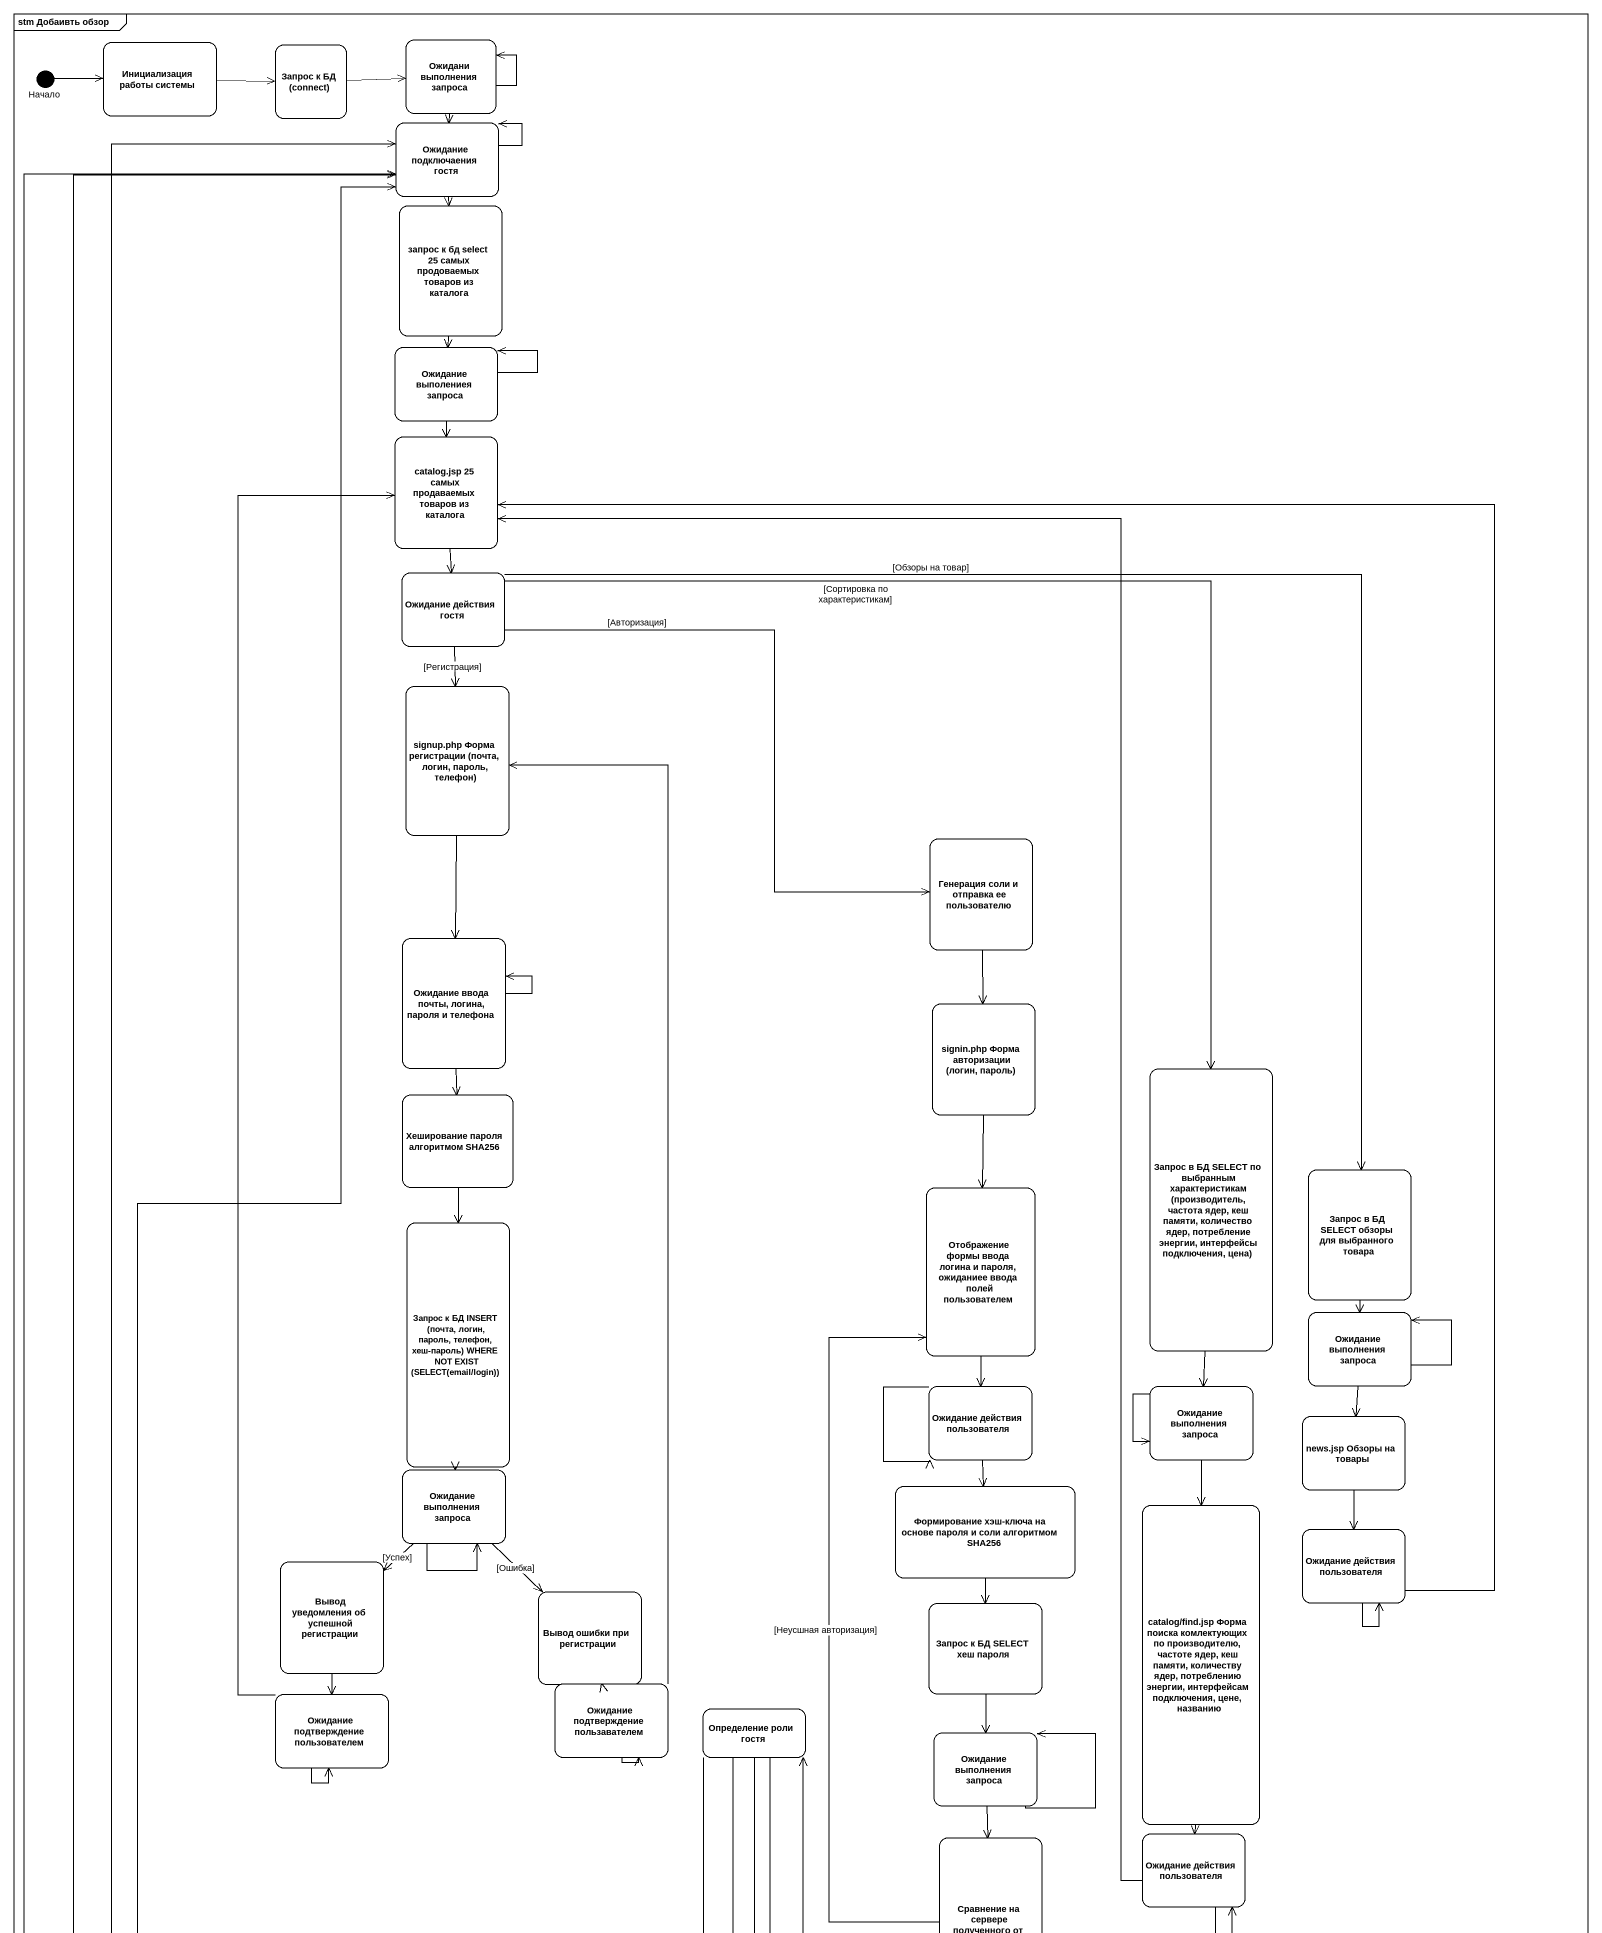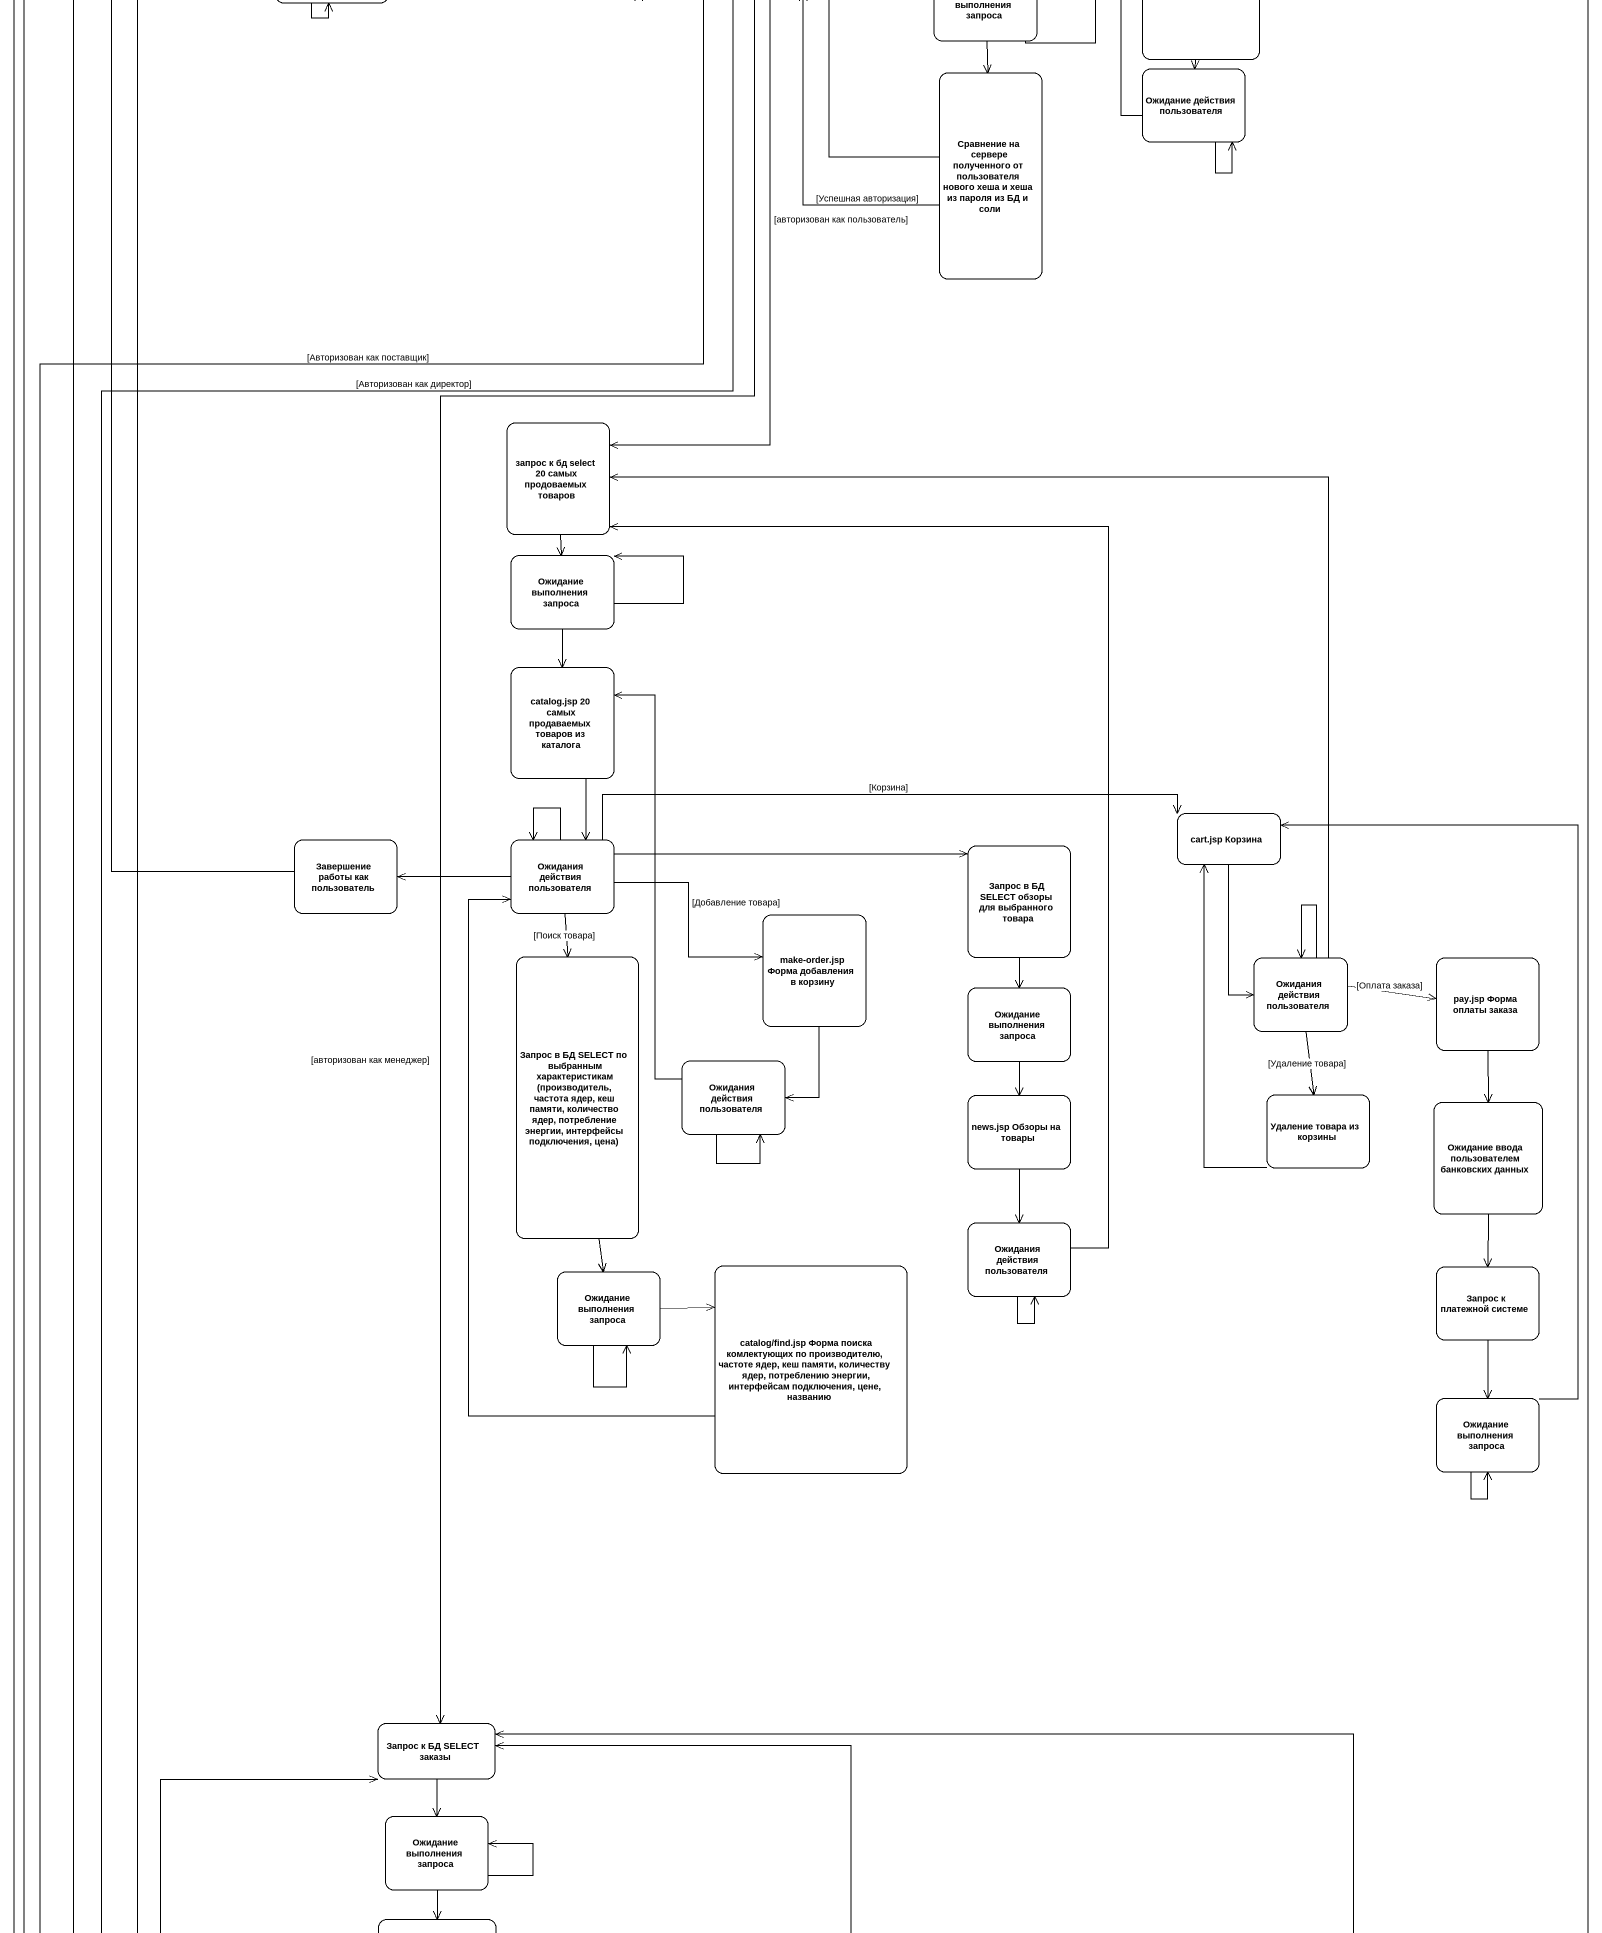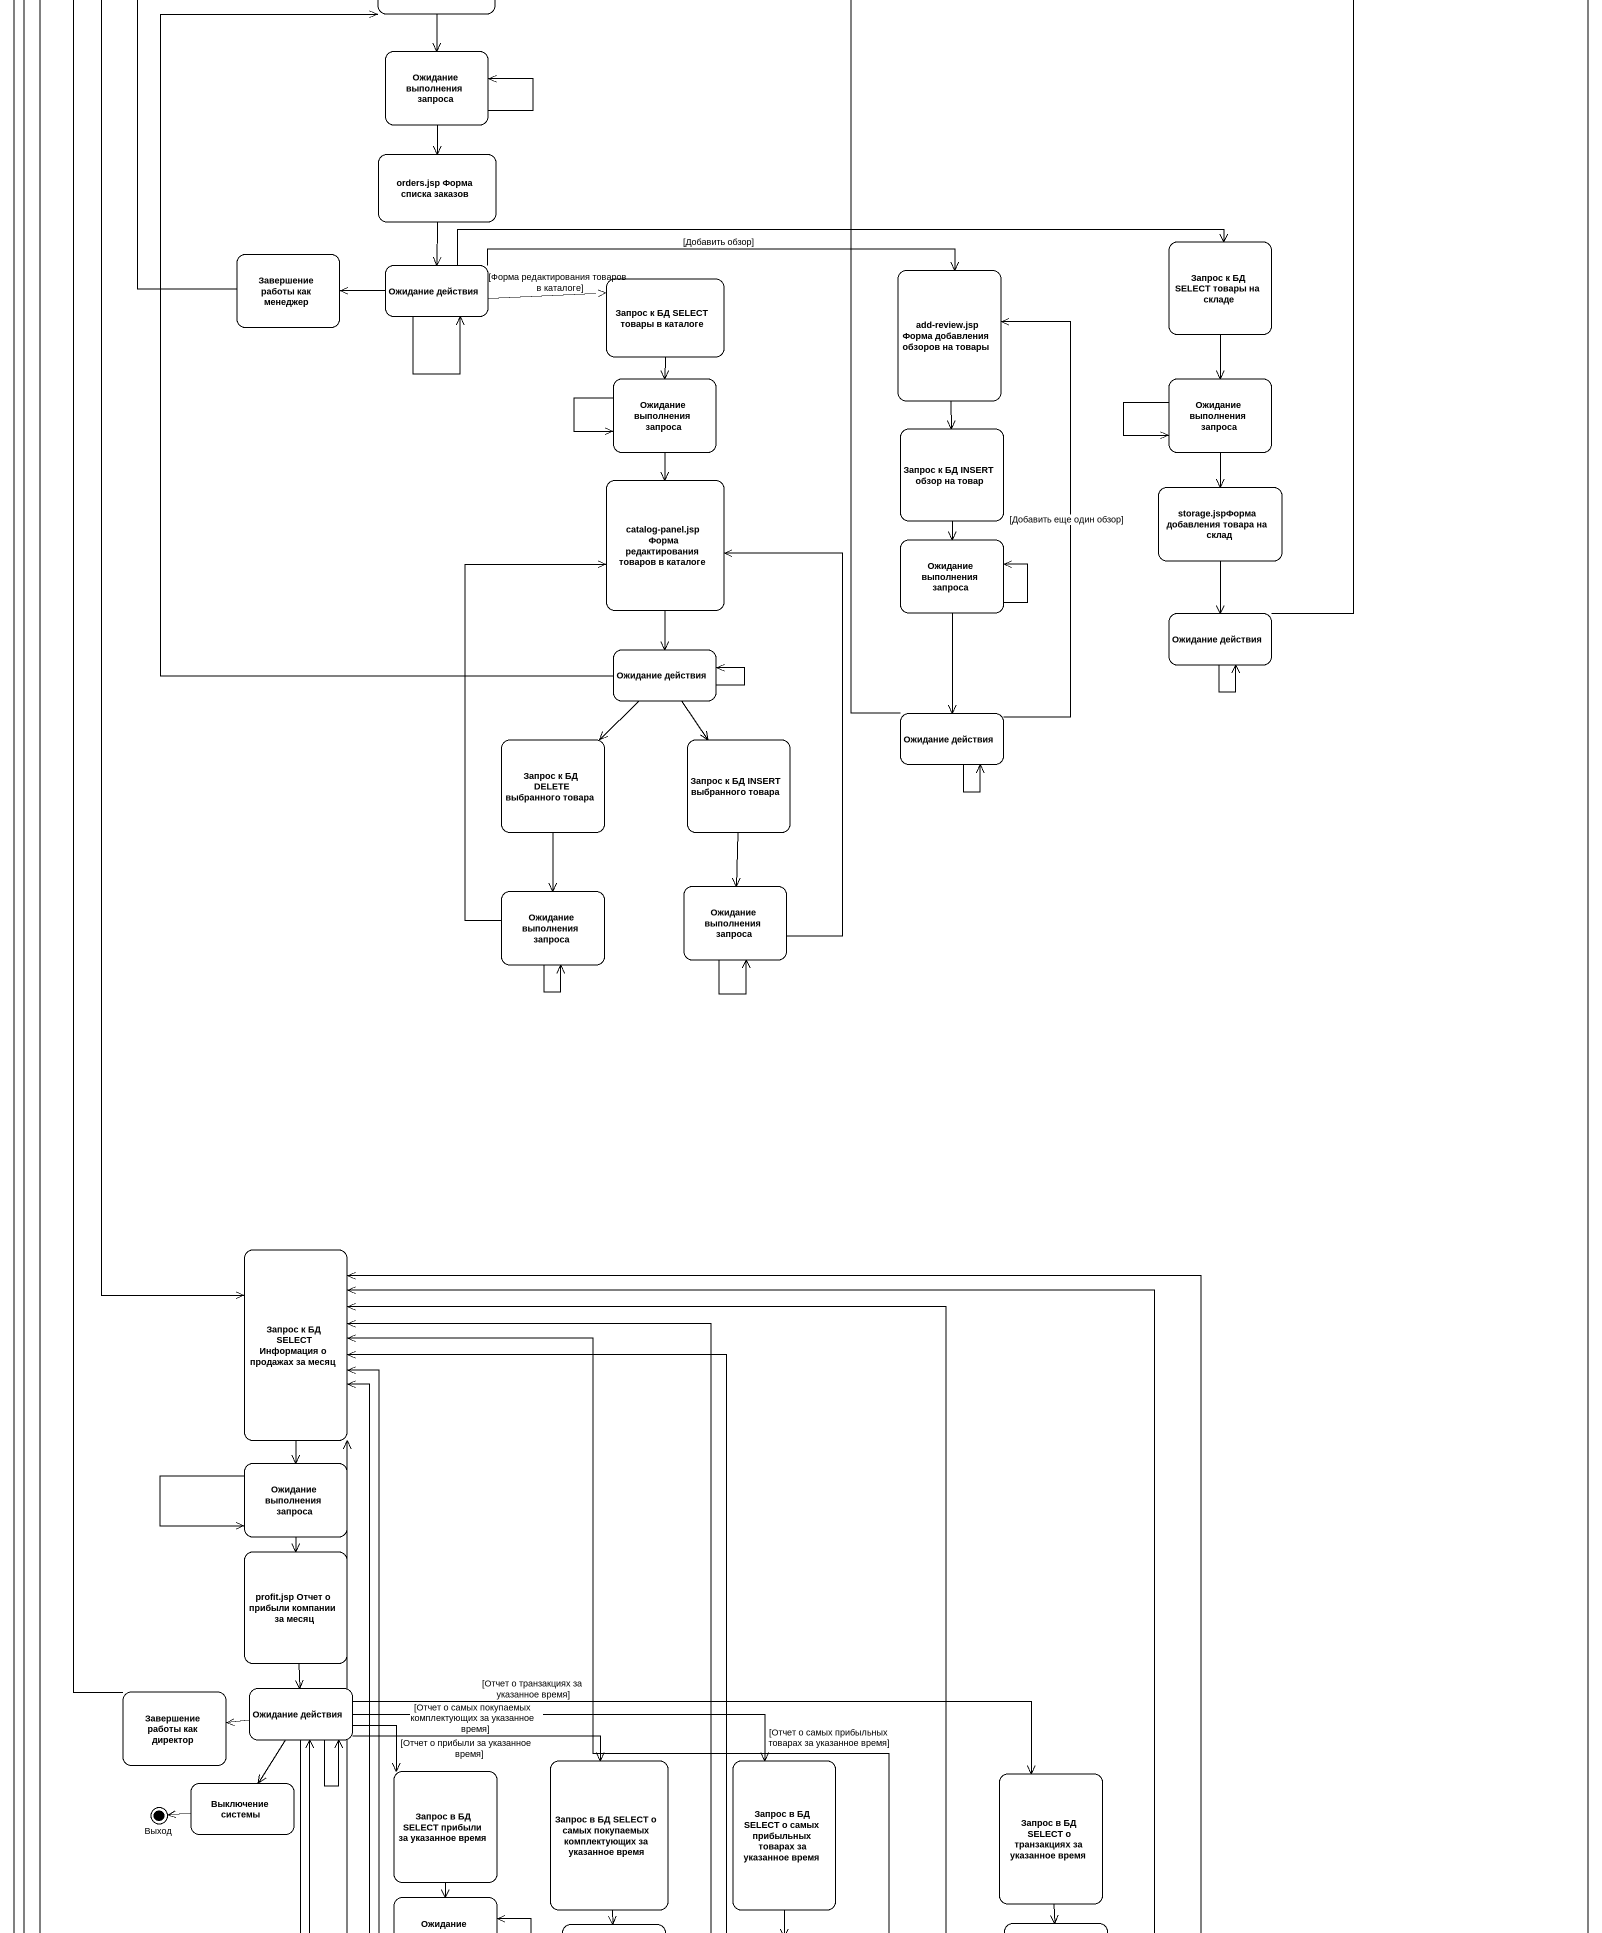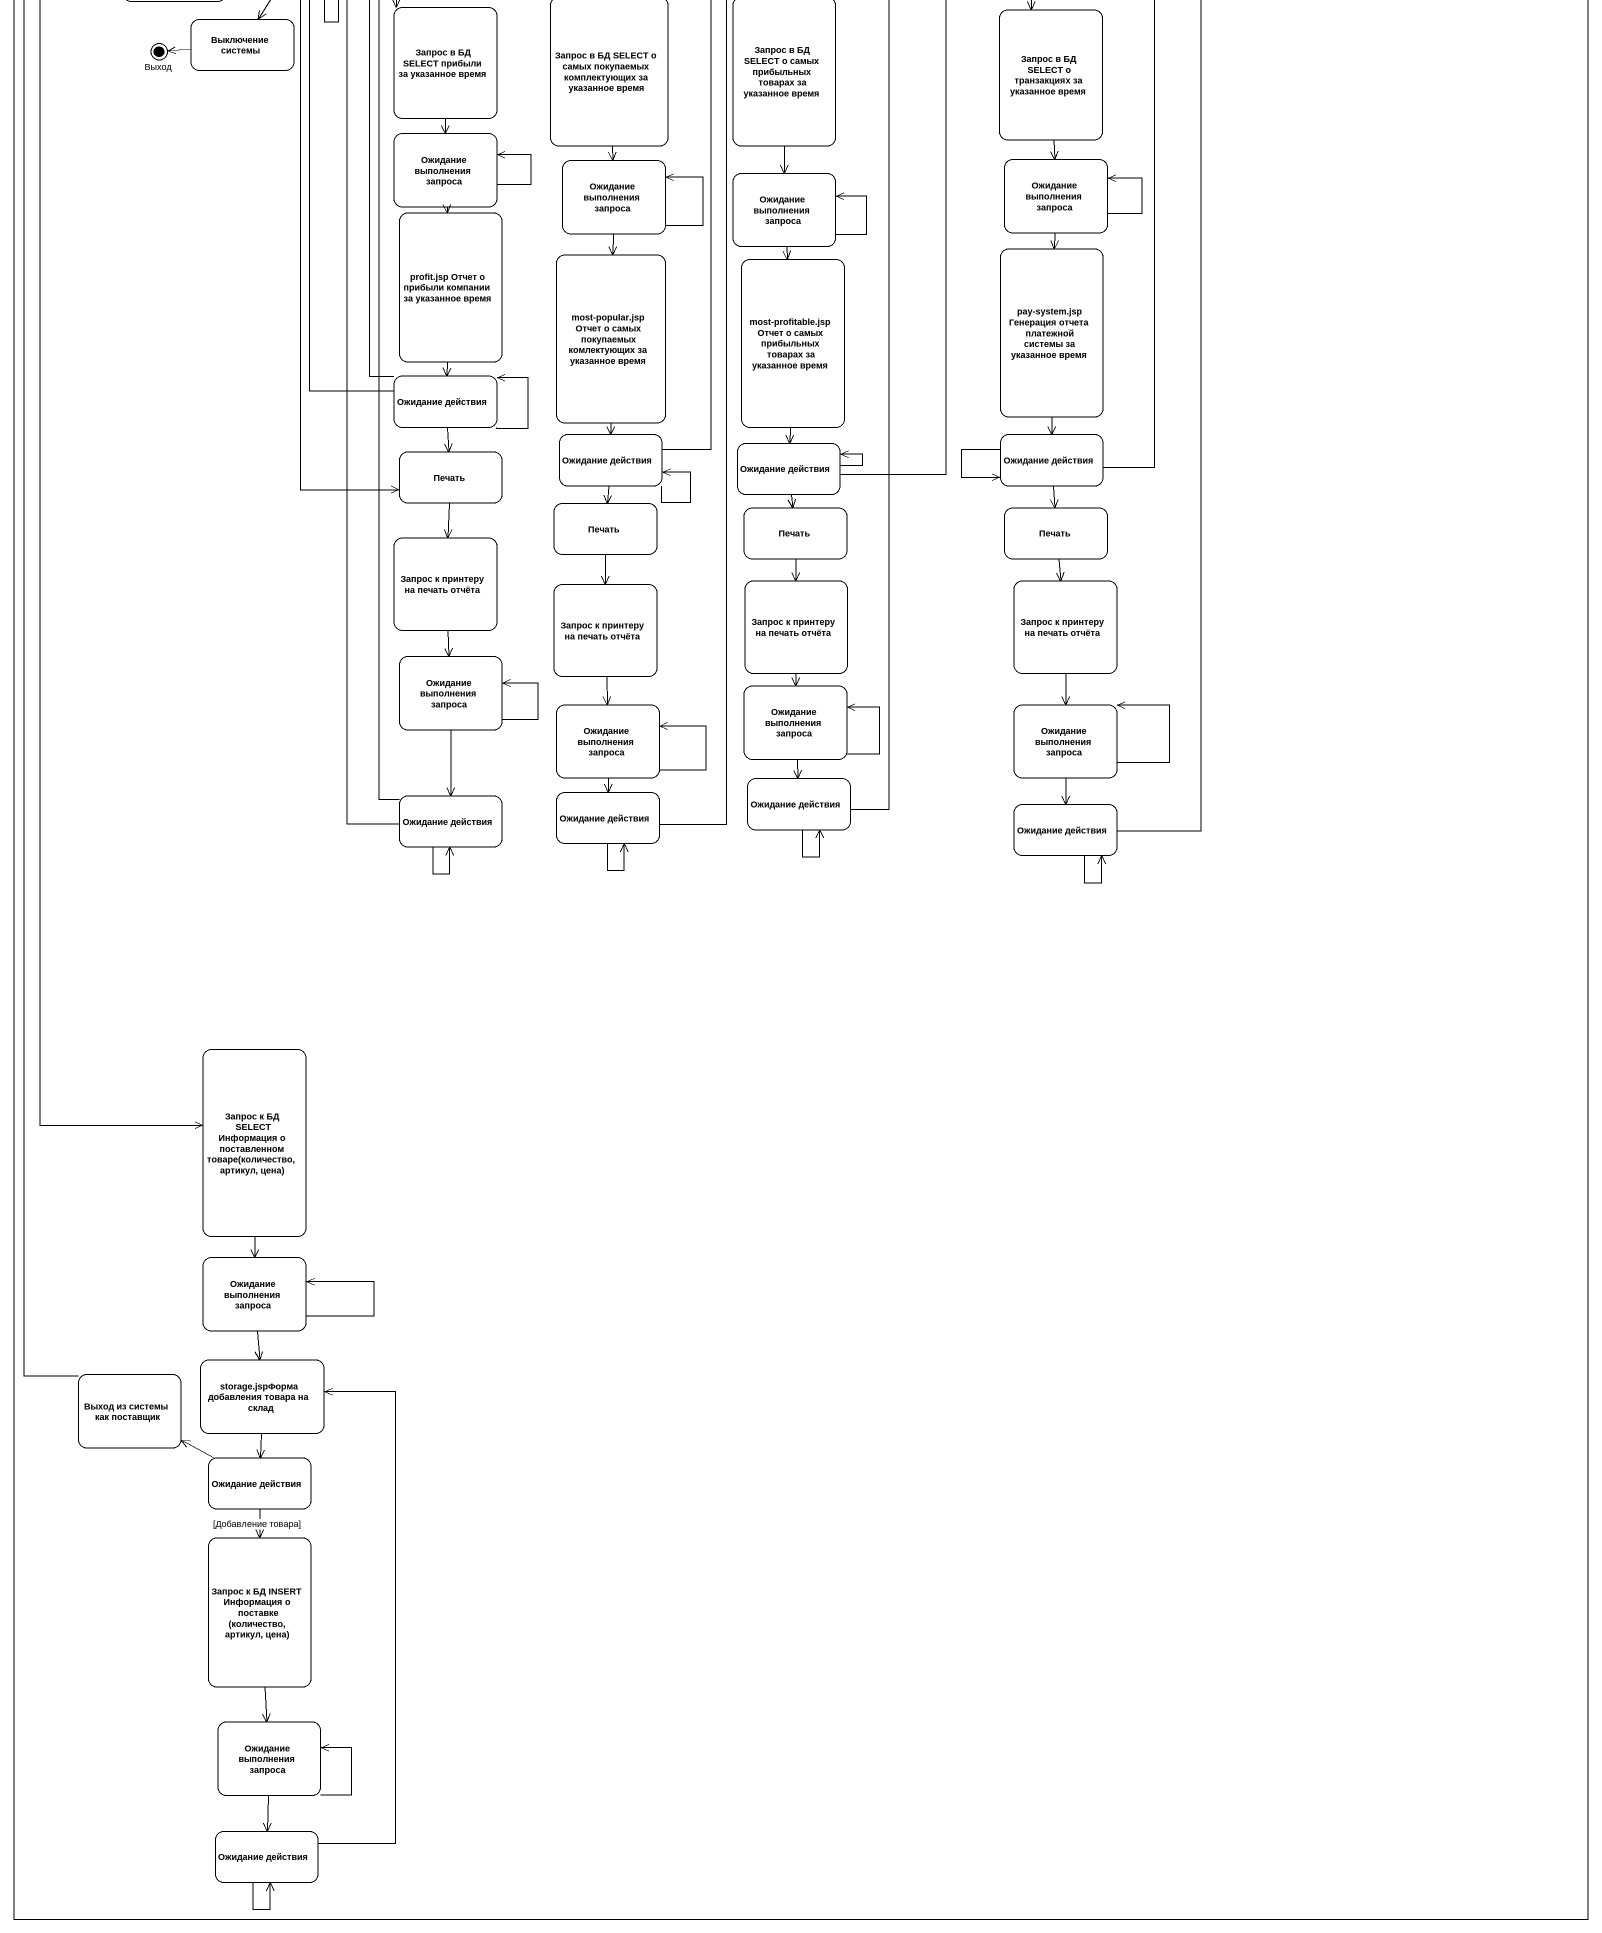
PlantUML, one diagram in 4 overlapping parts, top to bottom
@startuml
mainframe stm Добаивть обзор
hide empty description
state "Ожидани выполнения запроса" as Ожидани_выполнения_запроса
state Начало <<start>>
state "Инициализация работы системы" as Инициализация_работы_системы
state "Запрос к БД (connect)" as Запрос_к_БД_connect
state "Ожидание подключаения гостя" as Ожидание_подключаения_гостя
state "запрос к бд select 25 самых продоваемых товаров из каталога" as запрос_к_бд_select_25_самых
state "Ожидание выполениея запроса" as Ожидание_выполениея_запроса
state "catalog.jsp 25 самых продаваемых товаров из каталога" as catalog_jsp_25_самых
state "Ожидание действия гостя" as Ожидание_действия_гостя
state "signup.php Форма регистрации (почта, логин, пароль, телефон)" as signup_php_Форма
state "Генерация соли и отправка ее пользователю" as Генерация_соли_и_отправка
state "Ожидание ввода почты, логина, пароля и телефона" as Ожидание_ввода_почты_логина
state "signin.php Форма авторизации (логин, пароль)" as signin_php_Форма
state "Запрос в БД SELECT по выбранным характеристикам (производитель, частота ядер, кеш памяти, количество ядер, потребление энергии, интерфейсы подключения, цена)" as Запрос_в_БД_SELECT_по
state "Хеширование пароля алгоритмом SHA256" as Хеширование_пароля
state "Отображение формы ввода логина и пароля, ожиданиее ввода полей пользователем" as Отображение_формы_ввода
state "Запрос в БД SELECT обзоры для выбранного товара" as Запрос_в_БД_SELECT_обзоры
state "Запрос к БД INSERT (почта, логин, пароль, телефон, хеш-пароль) WHERE NOT EXIST (SELECT(email/login))" as Запрос_к_БД_INSERT_почта
state "Ожидание выполнения запроса" as Ожидание_выполнения_запроса
state "Ожидание действия пользователя" as Ожидание_действия
state "Ожидание выполнения запроса" as Ожидание_выполнения_запроса_2
state "news.jsp Обзоры на товары" as news_jsp_Обзоры_на_товары
state "Ожидание выполнения запроса" as Ожидание_выполнения_запроса_3
state "Формирование хэш-ключа на основе пароля и соли алгоритмом SHA256" as Формирование_хэш_ключа_на
state "catalog/find.jsp Форма поиска комлектующих по производителю, частоте ядер, кеш памяти, количеству ядер, потреблению энергии, интерфейсам подключения, цене, названию" as catalog_find_jsp_Форма
state "Ожидание действия пользователя" as Ожидание_действия_2
state "Вывод уведомления об успешной регистрации" as Вывод_уведомления_об
state "Вывод ошибки при регистрации" as Вывод_ошибки_при_регистрации
state "Запрос к БД SELECT хеш пароля" as Запрос_к_БД_SELECT_хеш
state "Ожидание подтверждение пользователем" as Ожидание_подтверждение
state "Ожидание подтверждение пользавателем" as Ожидание_подтверждение_2
state "Определение роли гостя" as Определение_роли_гостя
state "Ожидание выполнения запроса" as Ожидание_выполнения_запроса_4
state "Сравнение на сервере полученного от пользователя нового хеша и хеша из пароля из БД и соли" as Сравнение_на_сервере
state "Ожидание действия пользователя" as Ожидание_действия_3
state "запрос к бд select 20 самых продоваемых товаров" as запрос_к_бд_select_20_самых
state "Ожидание выполнения запроса" as Ожидание_выполнения_запроса_5
state "catalog.jsp 20 самых продаваемых товаров из каталога" as catalog_jsp_20_самых
state "cart.jsp Корзина" as cart_jsp_Корзина
state "Завершение работы как пользователь" as Завершение_работы_как
state "Ожидания действия пользователя" as Ожидания_действия
state "Запрос в БД SELECT обзоры для выбранного товара" as Запрос_в_БД_SELECT_обзоры_2
state "make-order.jsp Форма добавления в корзину" as make_order_jsp_Форма
state "Запрос в БД SELECT по выбранным характеристикам (производитель, частота ядер, кеш памяти, количество ядер, потребление энергии, интерфейсы подключения, цена)" as Запрос_в_БД_SELECT_по_2
state "Ожидания действия пользователя" as Ожидания_действия_2
state "pay.jsp Форма оплаты заказа" as pay_jsp_Форма_оплаты_заказа
state "Ожидание выполнения запроса" as Ожидание_выполнения_запроса_6
state "Ожидания действия пользователя" as Ожидания_действия_3
state "news.jsp Обзоры на товары" as news_jsp_Обзоры_на_товары_2
state "Удаление товара из корзины" as Удаление_товара_из_корзины
state "Ожидание ввода пользователем банковских данных" as Ожидание_ввода
state "Ожидания действия пользователя" as Ожидания_действия_4
state "Ожидание выполнения запроса" as Ожидание_выполнения_запроса_7
state "catalog/find.jsp Форма поиска комлектующих по производителю, частоте ядер, кеш памяти, количеству ядер, потреблению энергии, интерфейсам подключения, цене, названию" as catalog_find_jsp_Форма_2
state "Запрос к платежной системе" as Запрос_к_платежной_системе
state "Ожидание выполнения запроса" as Ожидание_выполнения_запроса_8
state "Запрос к БД SELECT заказы" as Запрос_к_БД_SELECT_заказы
state "Ожидание выполнения запроса" as Ожидание_выполнения_запроса_9
state "orders.jsp Форма списка заказов" as orders_jsp_Форма_списка
state "Завершение работы как менеджер" as Завершение_работы_как_2
state "Запрос к БД SELECT товары на складе" as Запрос_к_БД_SELECT_товары
state "Ожидание действия" as Ожидание_действия_4
state "Запрос к БД SELECT товары в каталоге" as Запрос_к_БД_SELECT_товары_в
state "add-review.jsp Форма добавления обзоров на товары" as add_review_jsp_Форма
state "Ожидание выполнения запроса" as Ожидание_выполнения_запроса_10
state "Ожидание выполнения запроса" as Ожидание_выполнения_запроса_11
state "Запрос к БД INSERT обзор на товар" as Запрос_к_БД_INSERT_обзор_на
state "catalog-panel.jsp Форма редактирования товаров в каталоге" as catalog_panel_jsp_Форма
state "storage.jspФорма добавления товара на склад" as storage_jspФорма_добавления
state "Ожидание выполнения запроса" as Ожидание_выполнения_запроса_12
state "Ожидание действия" as Ожидание_действия_5
state "Ожидание действия" as Ожидание_действия_6
state "Ожидание действия" as Ожидание_действия_7
state "Запрос к БД DELETE выбранного товара" as Запрос_к_БД_DELETE
state "Запрос к БД INSERT выбранного товара" as Запрос_к_БД_INSERT
state "Ожидание выполнения запроса" as Ожидание_выполнения_запроса_13
state "Ожидание выполнения запроса" as Ожидание_выполнения_запроса_14
state "Запрос к БД SELECT Информация о продажах за месяц" as Запрос_к_БД_SELECT
state "Ожидание выполнения запроса" as Ожидание_выполнения_запроса_15
state "profit.jsp Отчет о прибыли компании за месяц" as profit_jsp_Отчет_о_прибыли
state "Завершение работы как директор" as Завершение_работы_как_3
state "Ожидание действия" as Ожидание_действия_8
state "Запрос в БД SELECT прибыли за указанное время" as Запрос_в_БД_SELECT_прибыли
state "Запрос в БД SELECT о самых покупаемых комплектующих за указанное время" as Запрос_в_БД_SELECT_о_самых
state "Запрос в БД SELECT о самых прибыльных товарах за указанное время" as Запрос_в_БД_SELECT_о_самых_2
state "Запрос в БД SELECT о транзакциях за указанное время" as Запрос_в_БД_SELECT_о
state Выход <<end>>
state "Выключение системы" as Выключение_системы
state "Ожидание выполнения запроса" as Ожидание_выполнения_запроса_16
state "Ожидание выполнения запроса" as Ожидание_выполнения_запроса_17
state "Ожидание выполнения запроса" as Ожидание_выполнения_запроса_18
state "Ожидание выполнения запроса" as Ожидание_выполнения_запроса_19
state "profit.jsp Отчет о прибыли компании за указанное время" as profit_jsp_Отчет_о_прибыли_2
state "most-popular.jsp Отчет о самых покупаемых комлектующих за указанное время" as most_popular_jsp_Отчет_о
state "most-profitable.jsp Отчет о самых прибыльных товарах за указанное время" as most_profitable_jsp_Отчет_о
state "pay-system.jsp Генерация отчета платежной системы за указанное время" as pay_system_jsp_Генерация
state "Ожидание действия" as Ожидание_действия_9
state "Ожидание действия" as Ожидание_действия_10
state "Ожидание действия" as Ожидание_действия_11
state Печать
state "Ожидание действия" as Ожидание_действия_12
state "Печать" as Печать_2
state "Печать" as Печать_3
state "Печать" as Печать_4
state "Запрос к принтеру на печать отчёта" as Запрос_к_принтеру_на_печать
state "Запрос к принтеру на печать отчёта" as Запрос_к_принтеру_на_печать_2
state "Запрос к принтеру на печать отчёта" as Запрос_к_принтеру_на_печать_3
state "Запрос к принтеру на печать отчёта" as Запрос_к_принтеру_на_печать_4
state "Ожидание выполнения запроса" as Ожидание_выполнения_запроса_20
state "Ожидание выполнения запроса" as Ожидание_выполнения_запроса_21
state "Ожидание выполнения запроса" as Ожидание_выполнения_запроса_22
state "Ожидание выполнения запроса" as Ожидание_выполнения_запроса_23
state "Ожидание действия" as Ожидание_действия_13
state "Ожидание действия" as Ожидание_действия_14
state "Ожидание действия" as Ожидание_действия_15
state "Ожидание действия" as Ожидание_действия_16
state "Запрос к БД SELECT Информация о поставленном товаре(количество, артикул, цена)" as Запрос_к_БД_SELECT_2
state "Ожидание выполнения запроса" as Ожидание_выполнения_запроса_24
state "storage.jspФорма добавления товара на склад" as storage_jspФорма_добавления_2
state "Выход из системы как поставщик" as Выход_из_системы_как
state "Ожидание действия" as Ожидание_действия_17
state "Запрос к БД INSERT Информация о поставке (количество, артикул, цена)" as Запрос_к_БД_INSERT_2
state "Ожидание выполнения запроса" as Ожидание_выполнения_запроса_25
state "Ожидание действия" as Ожидание_действия_18
Ожидани_выполнения_запроса --> Ожидани_выполнения_запроса
Ожидани_выполнения_запроса --> Ожидание_подключаения_гостя
Начало -right-> Инициализация_работы_системы
Инициализация_работы_системы -right-> Запрос_к_БД_connect
Запрос_к_БД_connect -right-> Ожидани_выполнения_запроса
Ожидание_подключаения_гостя --> Ожидание_подключаения_гостя
Ожидание_подключаения_гостя --> запрос_к_бд_select_25_самых
запрос_к_бд_select_25_самых --> Ожидание_выполениея_запроса
Ожидание_выполениея_запроса --> Ожидание_выполениея_запроса
Ожидание_выполениея_запроса --> catalog_jsp_25_самых
catalog_jsp_25_самых --> Ожидание_действия_гостя
Ожидание_действия_гостя --> signup_php_Форма : [Регистрация]
Ожидание_действия_гостя -right-> Генерация_соли_и_отправка : [Авторизация]
Ожидание_действия_гостя --> Запрос_в_БД_SELECT_по : [Сортировка по характеристикам]
Ожидание_действия_гостя --> Запрос_в_БД_SELECT_обзоры : [Обзоры на товар]
signup_php_Форма --> Ожидание_ввода_почты_логина
Генерация_соли_и_отправка --> signin_php_Форма
Ожидание_ввода_почты_логина --> Ожидание_ввода_почты_логина
Ожидание_ввода_почты_логина --> Хеширование_пароля
signin_php_Форма --> Отображение_формы_ввода
Запрос_в_БД_SELECT_по --> Ожидание_выполнения_запроса_2
Хеширование_пароля --> Запрос_к_БД_INSERT_почта
Отображение_формы_ввода --> Ожидание_действия
Запрос_в_БД_SELECT_обзоры --> Ожидание_выполнения_запроса
Запрос_к_БД_INSERT_почта --> Ожидание_выполнения_запроса_3
Ожидание_выполнения_запроса --> Ожидание_выполнения_запроса
Ожидание_выполнения_запроса --> news_jsp_Обзоры_на_товары
Ожидание_действия --> Ожидание_действия
Ожидание_действия --> Формирование_хэш_ключа_на
Ожидание_выполнения_запроса_2 --> Ожидание_выполнения_запроса_2
Ожидание_выполнения_запроса_2 --> catalog_find_jsp_Форма
news_jsp_Обзоры_на_товары --> Ожидание_действия_2
Ожидание_выполнения_запроса_3 --> Ожидание_выполнения_запроса_3
Ожидание_выполнения_запроса_3 --> Вывод_уведомления_об : [Успех]
Ожидание_выполнения_запроса_3 --> Вывод_ошибки_при_регистрации : [Ошибка]
Формирование_хэш_ключа_на --> Запрос_к_БД_SELECT_хеш
catalog_find_jsp_Форма --> Ожидание_действия_3
Ожидание_действия_2 -up-> catalog_jsp_25_самых
Ожидание_действия_2 --> Ожидание_действия_2
Вывод_уведомления_об --> Ожидание_подтверждение
Вывод_ошибки_при_регистрации --> Ожидание_подтверждение_2
Запрос_к_БД_SELECT_хеш --> Ожидание_выполнения_запроса_4
Ожидание_подтверждение -up-> catalog_jsp_25_самых
Ожидание_подтверждение --> Ожидание_подтверждение
Ожидание_подтверждение_2 -up-> signup_php_Форма
Ожидание_подтверждение_2 --> Ожидание_подтверждение_2
Определение_роли_гостя --> запрос_к_бд_select_20_самых : [авторизован как пользователь]
Определение_роли_гостя --> Запрос_к_БД_SELECT_заказы : [авторизован как менеджер]
Определение_роли_гостя --> Запрос_к_БД_SELECT : [Авторизован как директор]
Определение_роли_гостя --> Запрос_к_БД_SELECT_2 : [Авторизован как поставщик]
Ожидание_выполнения_запроса_4 --> Ожидание_выполнения_запроса_4
Ожидание_выполнения_запроса_4 --> Сравнение_на_сервере
Сравнение_на_сервере -up-> Отображение_формы_ввода : [Неусшная авторизация]
Сравнение_на_сервере -up-> Определение_роли_гостя : [Успешная авторизация]
Ожидание_действия_3 -up-> catalog_jsp_25_самых
Ожидание_действия_3 --> Ожидание_действия_3
запрос_к_бд_select_20_самых --> Ожидание_выполнения_запроса_5
Ожидание_выполнения_запроса_5 --> Ожидание_выполнения_запроса_5
Ожидание_выполнения_запроса_5 --> catalog_jsp_20_самых
catalog_jsp_20_самых --> Ожидания_действия
cart_jsp_Корзина --> Ожидания_действия_2
Завершение_работы_как -up-> Ожидание_подключаения_гостя
Ожидания_действия -right-> cart_jsp_Корзина : [Корзина]
Ожидания_действия -left-> Завершение_работы_как
Ожидания_действия --> Ожидания_действия
Ожидания_действия -right-> Запрос_в_БД_SELECT_обзоры_2
Ожидания_действия -right-> make_order_jsp_Форма : [Добавление товара]
Ожидания_действия --> Запрос_в_БД_SELECT_по_2 : [Поиск товара]
Запрос_в_БД_SELECT_обзоры_2 --> Ожидание_выполнения_запроса_6
make_order_jsp_Форма --> Ожидания_действия_3
Запрос_в_БД_SELECT_по_2 --> Ожидание_выполнения_запроса_7
Ожидания_действия_2 -up-> запрос_к_бд_select_20_самых
Ожидания_действия_2 --> Ожидания_действия_2
Ожидания_действия_2 -right-> pay_jsp_Форма_оплаты_заказа : [Оплата заказа]
Ожидания_действия_2 --> Удаление_товара_из_корзины : [Удаление товара]
pay_jsp_Форма_оплаты_заказа --> Ожидание_ввода
Ожидание_выполнения_запроса_6 --> news_jsp_Обзоры_на_товары_2
Ожидания_действия_3 -up-> catalog_jsp_20_самых
Ожидания_действия_3 --> Ожидания_действия_3
news_jsp_Обзоры_на_товары_2 --> Ожидания_действия_4
Удаление_товара_из_корзины -up-> cart_jsp_Корзина
Ожидание_ввода --> Запрос_к_платежной_системе
Ожидания_действия_4 -up-> запрос_к_бд_select_20_самых
Ожидания_действия_4 --> Ожидания_действия_4
Ожидание_выполнения_запроса_7 --> Ожидание_выполнения_запроса_7
Ожидание_выполнения_запроса_7 -right-> catalog_find_jsp_Форма_2
catalog_find_jsp_Форма_2 -up-> Ожидания_действия
Запрос_к_платежной_системе --> Ожидание_выполнения_запроса_8
Ожидание_выполнения_запроса_8 -up-> cart_jsp_Корзина
Ожидание_выполнения_запроса_8 --> Ожидание_выполнения_запроса_8
Запрос_к_БД_SELECT_заказы --> Ожидание_выполнения_запроса_9
Ожидание_выполнения_запроса_9 --> Ожидание_выполнения_запроса_9
Ожидание_выполнения_запроса_9 --> orders_jsp_Форма_списка
orders_jsp_Форма_списка --> Ожидание_действия_4
Завершение_работы_как_2 -up-> Ожидание_подключаения_гостя
Запрос_к_БД_SELECT_товары --> Ожидание_выполнения_запроса_11
Ожидание_действия_4 -left-> Завершение_работы_как_2
Ожидание_действия_4 -right-> Запрос_к_БД_SELECT_товары
Ожидание_действия_4 --> Ожидание_действия_4
Ожидание_действия_4 -right-> Запрос_к_БД_SELECT_товары_в : [Форма редактирования товаров в каталоге]
Ожидание_действия_4 -right-> add_review_jsp_Форма : [Добавить обзор]
Запрос_к_БД_SELECT_товары_в --> Ожидание_выполнения_запроса_10
add_review_jsp_Форма --> Запрос_к_БД_INSERT_обзор_на
Ожидание_выполнения_запроса_10 --> Ожидание_выполнения_запроса_10
Ожидание_выполнения_запроса_10 --> catalog_panel_jsp_Форма
Ожидание_выполнения_запроса_11 --> Ожидание_выполнения_запроса_11
Ожидание_выполнения_запроса_11 --> storage_jspФорма_добавления
Запрос_к_БД_INSERT_обзор_на --> Ожидание_выполнения_запроса_12
catalog_panel_jsp_Форма --> Ожидание_действия_5
storage_jspФорма_добавления --> Ожидание_действия_6
Ожидание_выполнения_запроса_12 --> Ожидание_выполнения_запроса_12
Ожидание_выполнения_запроса_12 --> Ожидание_действия_7
Ожидание_действия_5 -up-> Запрос_к_БД_SELECT_заказы
Ожидание_действия_5 --> Ожидание_действия_5
Ожидание_действия_5 --> Запрос_к_БД_DELETE
Ожидание_действия_5 --> Запрос_к_БД_INSERT
Ожидание_действия_6 -up-> Запрос_к_БД_SELECT_заказы
Ожидание_действия_6 --> Ожидание_действия_6
Ожидание_действия_7 -up-> Запрос_к_БД_SELECT_заказы
Ожидание_действия_7 -up-> add_review_jsp_Форма : [Добавить еще один обзор]
Ожидание_действия_7 --> Ожидание_действия_7
Запрос_к_БД_DELETE --> Ожидание_выполнения_запроса_13
Запрос_к_БД_INSERT --> Ожидание_выполнения_запроса_14
Ожидание_выполнения_запроса_13 -up-> catalog_panel_jsp_Форма
Ожидание_выполнения_запроса_13 --> Ожидание_выполнения_запроса_13
Ожидание_выполнения_запроса_14 -up-> catalog_panel_jsp_Форма
Ожидание_выполнения_запроса_14 --> Ожидание_выполнения_запроса_14
Запрос_к_БД_SELECT --> Ожидание_выполнения_запроса_15
Ожидание_выполнения_запроса_15 --> Ожидание_выполнения_запроса_15
Ожидание_выполнения_запроса_15 --> profit_jsp_Отчет_о_прибыли
profit_jsp_Отчет_о_прибыли --> Ожидание_действия_8
Завершение_работы_как_3 -up-> Ожидание_подключаения_гостя
Ожидание_действия_8 -left-> Завершение_работы_как_3
Ожидание_действия_8 --> Ожидание_действия_8
Ожидание_действия_8 --> Запрос_в_БД_SELECT_прибыли : [Отчет о прибыли за указанное время]
Ожидание_действия_8 -right-> Запрос_в_БД_SELECT_о_самых : [Отчет о самых покупаемых комплектующих за указанное время]
Ожидание_действия_8 -right-> Запрос_в_БД_SELECT_о_самых_2 : [Отчет о самых прибыльных товарах за указанное время]
Ожидание_действия_8 -right-> Запрос_в_БД_SELECT_о : [Отчет о транзакциях за указанное время]
Ожидание_действия_8 --> Выключение_системы
Ожидание_действия_8 --> Печать
Запрос_в_БД_SELECT_прибыли --> Ожидание_выполнения_запроса_16
Запрос_в_БД_SELECT_о_самых --> Ожидание_выполнения_запроса_17
Запрос_в_БД_SELECT_о_самых_2 --> Ожидание_выполнения_запроса_19
Запрос_в_БД_SELECT_о --> Ожидание_выполнения_запроса_18
Выключение_системы -left-> Выход
Ожидание_выполнения_запроса_16 --> Ожидание_выполнения_запроса_16
Ожидание_выполнения_запроса_16 --> profit_jsp_Отчет_о_прибыли_2
Ожидание_выполнения_запроса_17 --> Ожидание_выполнения_запроса_17
Ожидание_выполнения_запроса_17 --> most_popular_jsp_Отчет_о
Ожидание_выполнения_запроса_18 --> Ожидание_выполнения_запроса_18
Ожидание_выполнения_запроса_18 --> pay_system_jsp_Генерация
Ожидание_выполнения_запроса_19 --> Ожидание_выполнения_запроса_19
Ожидание_выполнения_запроса_19 --> most_profitable_jsp_Отчет_о
profit_jsp_Отчет_о_прибыли_2 --> Ожидание_действия_9
most_popular_jsp_Отчет_о --> Ожидание_действия_10
most_profitable_jsp_Отчет_о --> Ожидание_действия_12
pay_system_jsp_Генерация --> Ожидание_действия_11
Ожидание_действия_9 -up-> Запрос_к_БД_SELECT
Ожидание_действия_9 -up-> Ожидание_действия_8
Ожидание_действия_9 --> Ожидание_действия_9
Ожидание_действия_9 --> Печать
Ожидание_действия_10 -up-> Запрос_к_БД_SELECT
Ожидание_действия_10 --> Ожидание_действия_10
Ожидание_действия_10 --> Печать_2
Ожидание_действия_11 -up-> Запрос_к_БД_SELECT
Ожидание_действия_11 --> Ожидание_действия_11
Ожидание_действия_11 --> Печать_4
Печать --> Запрос_к_принтеру_на_печать
Ожидание_действия_12 -up-> Запрос_к_БД_SELECT
Ожидание_действия_12 --> Ожидание_действия_12
Ожидание_действия_12 --> Печать_3
Печать_2 --> Запрос_к_принтеру_на_печать_2
Печать_3 --> Запрос_к_принтеру_на_печать_3
Печать_4 --> Запрос_к_принтеру_на_печать_4
Запрос_к_принтеру_на_печать --> Ожидание_выполнения_запроса_20
Запрос_к_принтеру_на_печать_2 --> Ожидание_выполнения_запроса_21
Запрос_к_принтеру_на_печать_3 --> Ожидание_выполнения_запроса_22
Запрос_к_принтеру_на_печать_4 --> Ожидание_выполнения_запроса_23
Ожидание_выполнения_запроса_20 --> Ожидание_выполнения_запроса_20
Ожидание_выполнения_запроса_20 --> Ожидание_действия_14
Ожидание_выполнения_запроса_21 --> Ожидание_выполнения_запроса_21
Ожидание_выполнения_запроса_21 --> Ожидание_действия_15
Ожидание_выполнения_запроса_22 --> Ожидание_выполнения_запроса_22
Ожидание_выполнения_запроса_22 --> Ожидание_действия_13
Ожидание_выполнения_запроса_23 --> Ожидание_выполнения_запроса_23
Ожидание_выполнения_запроса_23 --> Ожидание_действия_16
Ожидание_действия_13 -up-> Запрос_к_БД_SELECT
Ожидание_действия_13 --> Ожидание_действия_13
Ожидание_действия_14 -up-> Запрос_к_БД_SELECT
Ожидание_действия_14 -up-> Запрос_к_БД_SELECT
Ожидание_действия_14 --> Ожидание_действия_14
Ожидание_действия_15 -up-> Запрос_к_БД_SELECT
Ожидание_действия_15 --> Ожидание_действия_15
Ожидание_действия_16 -up-> Запрос_к_БД_SELECT
Ожидание_действия_16 --> Ожидание_действия_16
Запрос_к_БД_SELECT_2 --> Ожидание_выполнения_запроса_24
Ожидание_выполнения_запроса_24 --> Ожидание_выполнения_запроса_24
Ожидание_выполнения_запроса_24 --> storage_jspФорма_добавления_2
storage_jspФорма_добавления_2 --> Ожидание_действия_17
Выход_из_системы_как -up-> Ожидание_подключаения_гостя
Ожидание_действия_17 -left-> Выход_из_системы_как
Ожидание_действия_17 --> Запрос_к_БД_INSERT_2 : [Добавление товара]
Запрос_к_БД_INSERT_2 --> Ожидание_выполнения_запроса_25
Ожидание_выполнения_запроса_25 --> Ожидание_выполнения_запроса_25
Ожидание_выполнения_запроса_25 --> Ожидание_действия_18
Ожидание_действия_18 -up-> storage_jspФорма_добавления_2
Ожидание_действия_18 --> Ожидание_действия_18
@enduml
